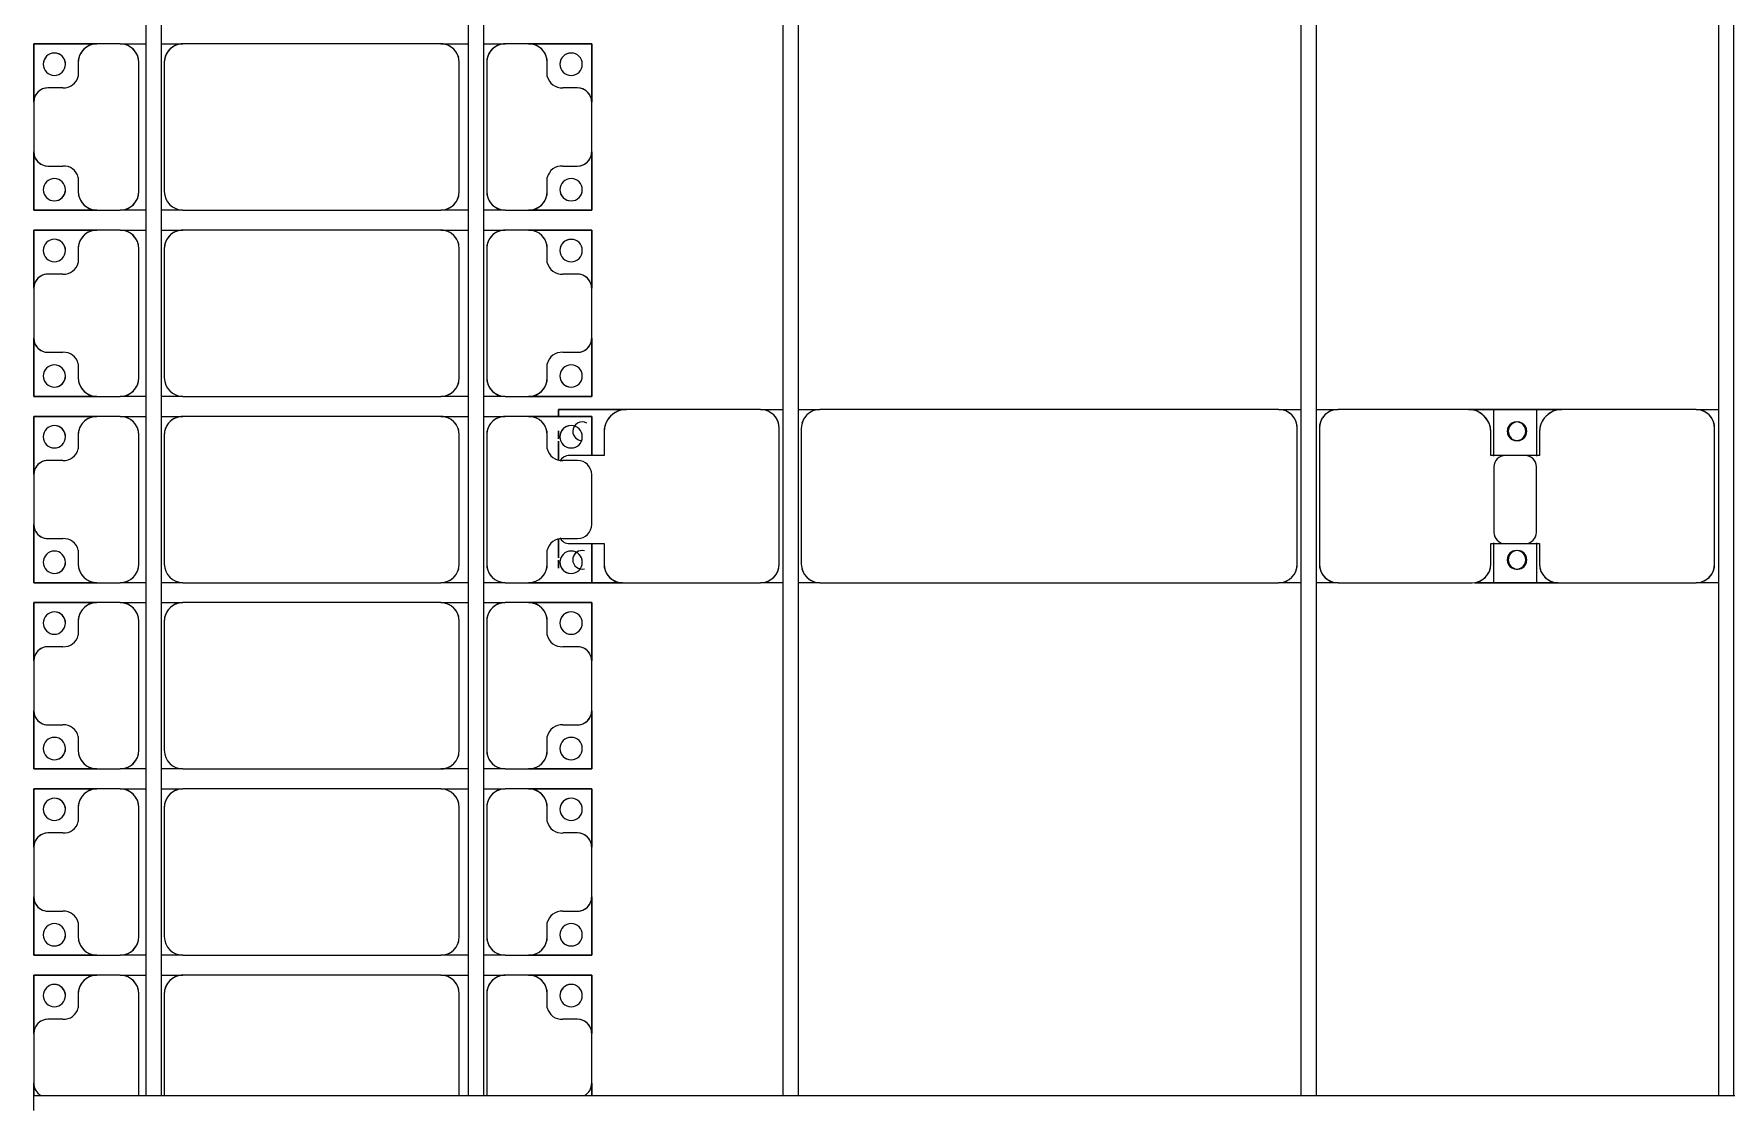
# Model space of a CAD drawing. Header units: millimetres. Extents: x -533732 to -130507, y -117886 to -23954.
# Drawn here: x -526231 to -521690, y -65765 to -62895 of the extents above; entities that cross this region are included whole.
import ezdxf

# ---------------------------------------------------------------- set-up
doc = ezdxf.new("R2010")
doc.units = ezdxf.units.MM
doc.layers.add('A-GENM', color=13, linetype='Continuous', lineweight=9)
doc.layers.add('S-BEAM', color=12, linetype='Continuous', lineweight=9)

# ---------------------------------------------------------------- blocks, each defined once
blk = doc.blocks.new('Dầm C52 - Hộp 40x60-19816-BỐ TRÍ KHUNG KẾT CẤU BÈ PIN 06')
at = {"layer": 'S-BEAM', "color": 3, "lineweight": 25}
for p, q in [((-145891.1, -20), (-145891.1, 20)), ((-145891.1, 20), (145891.1, 20))]:
    blk.add_line(p, q, dxfattribs=at)
blk = doc.blocks.new('Dai phao do pin - DẢI PHAO ĐỠ PIN-V122-BỐ TRÍ KHUNG KẾT CẤU BÈ PIN 06')
at = {"layer": 'A-GENM', "color": 7}
for p, q in [((65968.9, 223.4), (66029.7, 223.4)), ((65968.9, 223.4), (66029.7, 223.4)), ((66399.7, 223.4), (66029.7, 223.4)), ((66399.7, 223.4), (66572.2, 223.4)), ((66572.2, 223.4), (66399.7, 223.4)), ((66457.8, 223.4), (66622.8, 223.4)), ((66457.8, 116.2), (66457.8, 223.4)), ((66622.8, 223.4), (66457.8, 223.4)), ((66572.2, 223.4), (66572.2, 116.2)), ((66990.3, 223.4), (66630.3, 223.4)), ((66990.3, 223.4), (67048.9, 223.4)), ((66990.3, 223.4), (67048.9, 223.4)), ((67088.9, 223.4), (67149.7, 223.4)), ((67088.9, 223.4), (67149.7, 223.4)), ((68380.3, 223.4), (67149.7, 223.4)), ((68380.3, 223.4), (68438.9, 223.4)), ((68380.3, 223.4), (68438.9, 223.4)), ((68478.9, 223.4), (68539.7, 223.4)), ((68478.9, 223.4), (68539.7, 223.4)), ((68909.7, 223.4), (68539.7, 223.4)), ((68909.7, 223.4), (69082.2, 223.4)), ((69082.2, 223.4), (68909.7, 223.4)), ((69082.2, 184), (69082.2, 162.5)), ((69082.2, 162.5), (69082.2, 184)), ((65979.7, 173.4), (65979.7, -191.6)), ((66449.7, 118.2), (66449.7, 173.4)), ((66580.3, 173.4), (66580.3, 118.2)), ((67040.3, -191.6), (67040.3, 173.4)), ((67099.7, 173.4), (67099.7, -191.6)), ((68430.3, -191.6), (68430.3, 173.4)), ((68489.7, 173.4), (68489.7, -191.6)), ((68959.7, 118.2), (68959.7, 173.4)), ((69082.2, 156.9), (69082.2, 106.1)), ((69082.2, 106.1), (69082.2, 156.9)), ((66542.2, 118.2), (66449.7, 118.2)), ((66580.3, 118.2), (66487.8, 118.2)), ((69052.2, 118.2), (68959.7, 118.2)), ((66457.8, 88.2), (66457.8, -88.2)), ((66572.2, -88.2), (66572.2, 88.2)), ((66449.7, -181.6), (66449.7, -118.2)), ((66449.7, -118.2), (66542.2, -118.2)), ((66457.8, -241.6), (66457.8, -116.2)), ((66487.8, -118.2), (66580.3, -118.2)), ((66572.2, -116.2), (66572.2, -241.6)), ((66580.3, -118.2), (66580.3, -181.6)), ((68959.7, -181.6), (68959.7, -118.2)), ((68959.7, -118.2), (69052.2, -118.2)), ((69082.2, -106.1), (69082.2, -156.9)), ((69082.2, -156.9), (69082.2, -106.1)), ((69082.2, -162.5), (69082.2, -184)), ((69082.2, -184), (69082.2, -162.5)), ((69082.2, -222.3), (69082.2, -241.6)), ((69082.2, -241.6), (69082.2, -222.3)), ((66029.7, -241.6), (65968.9, -241.6)), ((66029.7, -241.6), (65968.9, -241.6)), ((66029.7, -241.6), (66389.7, -241.6)), ((66572.2, -241.6), (66389.7, -241.6)), ((66389.7, -241.6), (66572.2, -241.6)), ((66640.3, -241.6), (66457.8, -241.6)), ((66457.8, -241.6), (66640.3, -241.6)), ((66640.3, -241.6), (66990.3, -241.6)), ((67048.9, -241.6), (66990.3, -241.6)), ((67048.9, -241.6), (66990.3, -241.6)), ((67149.7, -241.6), (67088.9, -241.6)), ((67149.7, -241.6), (67088.9, -241.6)), ((67149.7, -241.6), (68380.3, -241.6)), ((68438.9, -241.6), (68380.3, -241.6)), ((68438.9, -241.6), (68380.3, -241.6)), ((68539.7, -241.6), (68478.9, -241.6)), ((68539.7, -241.6), (68478.9, -241.6)), ((68539.7, -241.6), (68899.7, -241.6)), ((69082.2, -241.6), (68899.7, -241.6)), ((68899.7, -241.6), (69082.2, -241.6))]:
    blk.add_line(p, q, dxfattribs=at)
for centre, radius, start, end in [((66029.7, 173.4), 50, 90, 180), ((66029.7, 173.4), 50, 107.1593, 180), ((66399.7, 173.4), 50, 0, 90), ((66399.7, 173.4), 50, 0, 75), ((66508.6, 161.8), 25, 0, 180), ((66508.6, 161.8), 25, 0, 165), ((66511.4, 161.8), 25, 360, 180), ((66511.4, 161.8), 25, 90, 180), ((66511.4, 161.8), 25, 15, 75), ((66630.3, 173.4), 50, 90, 180), ((66630.3, 173.4), 50, 105, 180), ((66990.3, 173.4), 50, 0, 90), ((66990.3, 173.4), 50, 0, 75), ((67149.7, 173.4), 50, 90, 180), ((67149.7, 173.4), 50, 150, 180), ((67149.7, 173.4), 50, 90, 120), ((68380.3, 173.4), 50, 0, 90), ((68380.3, 173.4), 50, 15, 90), ((68539.7, 173.4), 50, 90, 180), ((68539.7, 173.4), 50, 105, 180), ((68909.7, 173.4), 50, 0, 90), ((68909.7, 173.4), 50, 0, 75), ((69018.6, 161.8), 25, 360, 105), ((69018.6, 161.8), 25, 0, 105), ((66508.6, 161.8), 25, 180, 360), ((66508.6, 161.8), 25, 195, 255), ((66511.4, 161.8), 25, 180, 360), ((66511.4, 161.8), 25, 180, 255), ((66508.6, 161.8), 25, 285, 360), ((66511.4, 161.8), 25, 285, 345), ((69018.6, 161.8), 25, 255, 360), ((69018.6, 161.8), 25, 270, 360), ((66487.8, 88.2), 30, 90, 180), ((66542.2, 88.2), 30, 0, 90), ((69052.2, 88.2), 30, 30, 90), ((69052.2, 88.2), 30, 30, 60), ((66487.8, -88.2), 30, 180, 270), ((66542.2, -88.2), 30, 270, 0), ((69052.2, -88.2), 30, 270, 330), ((69052.2, -88.2), 30, 300, 330), ((69052.2, -88.2), 30, 300, 315), ((69052.2, -88.2), 30, 300, 315), ((66389.7, -181.6), 60, 270, 360), ((66389.7, -181.6), 60, 300, 0), ((66508.6, -183.2), 25, 0, 180), ((66511.4, -183.2), 25, 0, 180), ((66511.4, -183.2), 25, 60, 180), ((66508.6, -183.2), 25, 0, 150), ((66511.4, -183.2), 25, 15, 30), ((66640.3, -181.6), 60, 180, 270), ((66640.3, -181.6), 60, 180, 240), ((68899.7, -181.6), 60, 270, 360), ((68899.7, -181.6), 60, 300, 0), ((69018.6, -183.2), 25, 0, 90), ((69018.6, -183.2), 25, 0, 90), ((66029.7, -191.6), 50, 180, 270), ((66029.7, -191.6), 50, 180, 252.8431), ((66508.6, -183.2), 25, 180, 0), ((66508.6, -183.2), 25, 195, 0), ((66511.4, -183.2), 25, 180, 0), ((66511.4, -183.2), 25, 180, 270), ((66511.4, -183.2), 25, 285, 345), ((66990.3, -191.6), 50, 270, 360), ((66990.3, -191.6), 50, 285, 360), ((67149.7, -191.6), 50, 180, 270), ((67149.7, -191.6), 50, 180, 210), ((67149.7, -191.6), 50, 225, 255), ((68380.3, -191.6), 50, 270, 360), ((68380.3, -191.6), 50, 330, 345), ((68539.7, -191.6), 50, 180, 270), ((68539.7, -191.6), 50, 180, 255), ((69018.6, -183.2), 25, 240, 360), ((69018.6, -183.2), 25, 240, 360), ((68380.3, -191.6), 50, 270, 300)]:
    blk.add_arc(centre, radius, start, end, dxfattribs=at)
blk = doc.blocks.new('Dầm C52 - Dầm C52-19796-BỐ TRÍ KHUNG KẾT CẤU BÈ PIN 06')
at = {"layer": 'S-BEAM', "color": 1}
for p, q in [((5386.7, 20), (11346.7, 20)), ((11346.7, -20), (5386.7, -20))]:
    blk.add_line(p, q, dxfattribs=at)
blk = doc.blocks.new('Dai phaodi lai - DẢI PHAO ĐI LẠI-19048-BỐ TRÍ KHUNG KẾT CẤU BÈ PIN 06')
at = {"layer": 'A-GENM', "color": 7}
for p, q in [((30776.8, 748.4), (30933.1, 748.4)), ((30776.8, 579.3), (30776.8, 748.4)), ((30776.8, 748.4), (30776.8, 579.3)), ((30933.1, 748.4), (30776.8, 748.4)), ((31066.9, 748.4), (30933.1, 748.4)), ((31066.9, 748.4), (31223.2, 748.4)), ((31223.2, 748.4), (31066.9, 748.4)), ((31223.2, 748.4), (31223.2, 579.3)), ((31223.2, 579.3), (31223.2, 748.4)), ((31276.8, 748.4), (31433.1, 748.4)), ((31276.8, 579.3), (31276.8, 748.4)), ((31276.8, 748.4), (31276.8, 579.3)), ((31433.1, 748.4), (31276.8, 748.4)), ((31566.9, 748.4), (31433.1, 748.4)), ((31566.9, 748.4), (31723.2, 748.4)), ((31723.2, 748.4), (31566.9, 748.4)), ((31723.2, 748.4), (31723.2, 579.3)), ((31723.2, 579.3), (31723.2, 748.4)), ((31776.8, 748.4), (31881.8, 748.4)), ((31776.8, 579.3), (31776.8, 748.4)), ((31776.8, 748.4), (31776.8, 579.3)), ((31881.8, 748.4), (31776.8, 748.4)), ((32066.9, 748.4), (31933.1, 748.4)), ((32118.2, 748.4), (32223.2, 748.4)), ((32223.2, 748.4), (32118.2, 748.4)), ((32223.2, 748.4), (32223.2, 579.3)), ((32223.2, 579.3), (32223.2, 748.4)), ((32276.8, 748.4), (32433.1, 748.4)), ((32276.8, 579.3), (32276.8, 748.4)), ((32276.8, 748.4), (32276.8, 579.3)), ((32433.1, 748.4), (32276.8, 748.4)), ((32566.9, 748.4), (32433.1, 748.4)), ((32566.9, 748.4), (32723.2, 748.4)), ((32723.2, 748.4), (32566.9, 748.4)), ((32723.2, 748.4), (32723.2, 579.3)), ((32723.2, 579.3), (32723.2, 748.4)), ((32776.8, 748.4), (32933.1, 748.4)), ((32776.8, 579.3), (32776.8, 748.4)), ((32776.8, 748.4), (32776.8, 579.3)), ((32933.1, 748.4), (32776.8, 748.4)), ((33066.9, 748.4), (32933.1, 748.4)), ((33066.9, 748.4), (33223.2, 748.4)), ((33223.2, 748.4), (33066.9, 748.4)), ((33223.2, 748.4), (33223.2, 579.3)), ((33223.2, 579.3), (33223.2, 748.4)), ((33276.8, 748.4), (33433.1, 748.4)), ((33276.8, 579.3), (33276.8, 748.4)), ((33276.8, 748.4), (33276.8, 579.3)), ((33433.1, 748.4), (33276.8, 748.4)), ((33566.9, 748.4), (33433.1, 748.4)), ((33566.9, 748.4), (33600, 748.4)), ((33600, 748.4), (33566.9, 748.4)), ((30895.1, 710.4), (30895.1, 670.7)), ((31104.9, 670.7), (31104.9, 710.4)), ((31395.1, 710.4), (31395.1, 670.7)), ((31604.9, 670.7), (31604.9, 710.4)), ((31895.1, 710.4), (31895.1, 670.7)), ((32104.9, 670.7), (32104.9, 710.4)), ((32395.1, 710.4), (32395.1, 670.7)), ((32604.9, 670.7), (32604.9, 710.4)), ((32895.1, 710.4), (32895.1, 670.7)), ((33104.9, 670.7), (33104.9, 710.4)), ((33395.1, 710.4), (33395.1, 670.7)), ((30864.3, 629.3), (30826.8, 629.3)), ((31173.2, 629.3), (31135.7, 629.3)), ((31364.3, 629.3), (31326.8, 629.3)), ((31673.2, 629.3), (31635.7, 629.3)), ((31864.3, 629.3), (31826.8, 629.3)), ((32173.2, 629.3), (32135.7, 629.3)), ((32364.3, 629.3), (32326.8, 629.3)), ((32673.2, 629.3), (32635.7, 629.3)), ((32864.3, 629.3), (32826.8, 629.3)), ((33173.2, 629.3), (33135.7, 629.3)), ((33364.3, 629.3), (33326.8, 629.3)), ((30776.8, 579.3), (30776.8, 516.7)), ((31223.2, 516.7), (31223.2, 579.3)), ((31276.8, 579.3), (31276.8, 516.7)), ((31723.2, 516.7), (31723.2, 579.3)), ((31776.8, 579.3), (31776.8, 516.7)), ((32223.2, 516.7), (32223.2, 579.3)), ((32276.8, 579.3), (32276.8, 516.7)), ((32723.2, 516.7), (32723.2, 579.3)), ((32776.8, 579.3), (32776.8, 516.7)), ((33223.2, 516.7), (33223.2, 579.3)), ((33276.8, 579.3), (33276.8, 516.7)), ((30776.8, 458.1), (30776.8, 516.7)), ((30776.8, 458.1), (30776.8, 516.7)), ((31223.2, 516.7), (31223.2, 458.1)), ((31223.2, 516.7), (31223.2, 458.1)), ((31276.8, 458.1), (31276.8, 516.7)), ((31276.8, 458.1), (31276.8, 516.7)), ((31723.2, 516.7), (31723.2, 458.1)), ((31723.2, 516.7), (31723.2, 458.1)), ((31776.8, 458.1), (31776.8, 516.7)), ((31776.8, 458.1), (31776.8, 516.7)), ((32223.2, 516.7), (32223.2, 458.1)), ((32223.2, 516.7), (32223.2, 458.1)), ((32276.8, 458.1), (32276.8, 516.7)), ((32276.8, 458.1), (32276.8, 516.7)), ((32723.2, 516.7), (32723.2, 458.1)), ((32723.2, 516.7), (32723.2, 458.1)), ((32776.8, 458.1), (32776.8, 516.7)), ((32776.8, 458.1), (32776.8, 516.7)), ((33223.2, 516.7), (33223.2, 458.1)), ((33223.2, 516.7), (33223.2, 458.1)), ((33276.8, 458.1), (33276.8, 516.7)), ((33276.8, 458.1), (33276.8, 516.7)), ((30826.8, 466.7), (31173.2, 466.7)), ((31326.8, 466.7), (31673.2, 466.7)), ((31826.8, 466.7), (32173.2, 466.7)), ((32326.8, 466.7), (32673.2, 466.7)), ((32826.8, 466.7), (33173.2, 466.7)), ((33326.8, 466.7), (33600, 466.7)), ((30776.8, 343.3), (30776.8, 418.1)), ((30776.8, 343.3), (30776.8, 418.1)), ((31223.2, 418.1), (31223.2, 343.3)), ((31223.2, 418.1), (31223.2, 343.3)), ((31276.8, 343.3), (31276.8, 418.1)), ((31276.8, 343.3), (31276.8, 418.1)), ((31723.2, 418.1), (31723.2, 343.3)), ((31723.2, 418.1), (31723.2, 343.3)), ((31776.8, 343.3), (31776.8, 418.1)), ((31776.8, 343.3), (31776.8, 418.1)), ((32223.2, 418.1), (32223.2, 343.3)), ((32223.2, 418.1), (32223.2, 343.3)), ((32276.8, 343.3), (32276.8, 418.1)), ((32276.8, 343.3), (32276.8, 418.1)), ((32723.2, 418.1), (32723.2, 343.3)), ((32723.2, 418.1), (32723.2, 343.3)), ((32776.8, 343.3), (32776.8, 418.1)), ((32776.8, 343.3), (32776.8, 418.1)), ((33223.2, 418.1), (33223.2, 343.3)), ((33223.2, 418.1), (33223.2, 343.3)), ((33276.8, 343.3), (33276.8, 418.1)), ((33276.8, 343.3), (33276.8, 418.1)), ((31173.2, 393.3), (30826.8, 393.3)), ((31673.2, 393.3), (31326.8, 393.3)), ((32173.2, 393.3), (31826.8, 393.3)), ((32673.2, 393.3), (32326.8, 393.3)), ((33173.2, 393.3), (32826.8, 393.3)), ((33600, 393.3), (33326.8, 393.3)), ((30776.8, 343.3), (30776.8, -348.3)), ((31223.2, -348.3), (31223.2, 343.3)), ((31276.8, 343.3), (31276.8, -348.3)), ((31723.2, -348.3), (31723.2, 343.3)), ((31776.8, 343.3), (31776.8, -348.3)), ((32223.2, -348.3), (32223.2, 343.3)), ((32276.8, 343.3), (32276.8, -348.3)), ((32723.2, -348.3), (32723.2, 343.3)), ((32776.8, 343.3), (32776.8, -348.3)), ((33223.2, -348.3), (33223.2, 343.3)), ((33276.8, 343.3), (33276.8, -348.3)), ((30776.8, -406.9), (30776.8, -348.3)), ((30776.8, -406.9), (30776.8, -348.3)), ((31223.2, -348.3), (31223.2, -406.9)), ((31223.2, -348.3), (31223.2, -406.9)), ((31276.8, -406.9), (31276.8, -348.3)), ((31276.8, -406.9), (31276.8, -348.3)), ((31723.2, -348.3), (31723.2, -406.9)), ((31723.2, -348.3), (31723.2, -406.9)), ((31776.8, -406.9), (31776.8, -348.3)), ((31776.8, -406.9), (31776.8, -348.3)), ((32223.2, -348.3), (32223.2, -406.9)), ((32223.2, -348.3), (32223.2, -406.9)), ((32276.8, -406.9), (32276.8, -348.3)), ((32276.8, -406.9), (32276.8, -348.3)), ((32723.2, -348.3), (32723.2, -406.9)), ((32723.2, -348.3), (32723.2, -406.9)), ((32776.8, -406.9), (32776.8, -348.3)), ((32776.8, -406.9), (32776.8, -348.3)), ((33223.2, -348.3), (33223.2, -406.9)), ((33223.2, -348.3), (33223.2, -406.9)), ((33276.8, -406.9), (33276.8, -348.3)), ((33276.8, -406.9), (33276.8, -348.3)), ((30826.8, -398.3), (31173.2, -398.3)), ((31326.8, -398.3), (31673.2, -398.3)), ((31826.8, -398.3), (32173.2, -398.3)), ((32326.8, -398.3), (32673.2, -398.3)), ((32826.8, -398.3), (33173.2, -398.3)), ((33326.8, -398.3), (33600, -398.3)), ((30776.8, -516.7), (30776.8, -446.9)), ((30776.8, -516.7), (30776.8, -446.9)), ((31223.2, -446.9), (31223.2, -516.7)), ((31223.2, -446.9), (31223.2, -516.7)), ((31276.8, -516.7), (31276.8, -446.9)), ((31276.8, -516.7), (31276.8, -446.9)), ((31723.2, -446.9), (31723.2, -516.7)), ((31723.2, -446.9), (31723.2, -516.7)), ((31776.8, -516.7), (31776.8, -446.9)), ((31776.8, -516.7), (31776.8, -446.9)), ((32223.2, -446.9), (32223.2, -516.7)), ((32223.2, -446.9), (32223.2, -516.7)), ((32276.8, -516.7), (32276.8, -446.9)), ((32276.8, -516.7), (32276.8, -446.9)), ((32723.2, -446.9), (32723.2, -516.7)), ((32723.2, -446.9), (32723.2, -516.7)), ((32776.8, -516.7), (32776.8, -446.9)), ((32776.8, -516.7), (32776.8, -446.9)), ((33223.2, -446.9), (33223.2, -516.7)), ((33223.2, -446.9), (33223.2, -516.7)), ((33276.8, -516.7), (33276.8, -446.9)), ((33276.8, -516.7), (33276.8, -446.9)), ((31173.2, -466.7), (30826.8, -466.7)), ((31673.2, -466.7), (31326.8, -466.7)), ((32173.2, -466.7), (31826.8, -466.7)), ((32673.2, -466.7), (32326.8, -466.7)), ((33173.2, -466.7), (32826.8, -466.7)), ((33600, -466.7), (33326.8, -466.7)), ((30776.8, -516.7), (30776.8, -579.3)), ((31223.2, -579.3), (31223.2, -516.7)), ((31276.8, -516.7), (31276.8, -579.3)), ((31723.2, -579.3), (31723.2, -516.7)), ((31776.8, -516.7), (31776.8, -579.3)), ((32223.2, -579.3), (32223.2, -516.7)), ((32276.8, -516.7), (32276.8, -579.3)), ((32723.2, -579.3), (32723.2, -516.7)), ((32776.8, -516.7), (32776.8, -579.3)), ((33223.2, -579.3), (33223.2, -516.7)), ((33276.8, -516.7), (33276.8, -579.3)), ((30776.8, -748.4), (30776.8, -579.3)), ((30776.8, -579.3), (30776.8, -748.4)), ((31223.2, -579.3), (31223.2, -748.4)), ((31223.2, -748.4), (31223.2, -579.3)), ((31276.8, -748.4), (31276.8, -579.3)), ((31276.8, -579.3), (31276.8, -748.4)), ((31723.2, -579.3), (31723.2, -748.4)), ((31723.2, -748.4), (31723.2, -579.3)), ((31776.8, -748.4), (31776.8, -579.3)), ((31776.8, -579.3), (31776.8, -748.4)), ((32223.2, -579.3), (32223.2, -748.4)), ((32223.2, -748.4), (32223.2, -579.3)), ((32276.8, -748.4), (32276.8, -579.3)), ((32276.8, -579.3), (32276.8, -748.4)), ((32723.2, -579.3), (32723.2, -748.4)), ((32723.2, -748.4), (32723.2, -579.3)), ((32776.8, -748.4), (32776.8, -579.3)), ((32776.8, -579.3), (32776.8, -748.4)), ((33223.2, -579.3), (33223.2, -748.4)), ((33223.2, -748.4), (33223.2, -579.3)), ((33276.8, -748.4), (33276.8, -579.3)), ((33276.8, -579.3), (33276.8, -748.4)), ((30826.8, -629.3), (30864.3, -629.3)), ((31135.7, -629.3), (31173.2, -629.3)), ((31326.8, -629.3), (31364.3, -629.3)), ((31635.7, -629.3), (31673.2, -629.3)), ((31826.8, -629.3), (31864.3, -629.3)), ((32135.7, -629.3), (32173.2, -629.3)), ((32326.8, -629.3), (32364.3, -629.3)), ((32635.7, -629.3), (32673.2, -629.3)), ((32826.8, -629.3), (32864.3, -629.3)), ((33135.7, -629.3), (33173.2, -629.3)), ((33326.8, -629.3), (33364.3, -629.3)), ((30895.1, -670.7), (30895.1, -710.4)), ((31104.9, -710.4), (31104.9, -670.7)), ((31395.1, -670.7), (31395.1, -710.4)), ((31604.9, -710.4), (31604.9, -670.7)), ((31895.1, -670.7), (31895.1, -710.4)), ((32104.9, -710.4), (32104.9, -670.7)), ((32395.1, -670.7), (32395.1, -710.4)), ((32604.9, -710.4), (32604.9, -670.7)), ((32895.1, -670.7), (32895.1, -710.4)), ((33104.9, -710.4), (33104.9, -670.7)), ((33395.1, -670.7), (33395.1, -710.4)), ((30933.1, -748.4), (30776.8, -748.4)), ((30776.8, -748.4), (30933.1, -748.4)), ((30933.1, -748.4), (31066.9, -748.4)), ((31223.2, -748.4), (31066.9, -748.4)), ((31066.9, -748.4), (31223.2, -748.4)), ((31433.1, -748.4), (31276.8, -748.4)), ((31276.8, -748.4), (31433.1, -748.4)), ((31433.1, -748.4), (31566.9, -748.4)), ((31723.2, -748.4), (31566.9, -748.4)), ((31566.9, -748.4), (31723.2, -748.4)), ((31933.1, -748.4), (31776.8, -748.4)), ((31776.8, -748.4), (31933.1, -748.4)), ((31933.1, -748.4), (32066.9, -748.4)), ((32223.2, -748.4), (32066.9, -748.4)), ((32066.9, -748.4), (32223.2, -748.4)), ((32433.1, -748.4), (32276.8, -748.4)), ((32276.8, -748.4), (32433.1, -748.4)), ((32433.1, -748.4), (32566.9, -748.4)), ((32723.2, -748.4), (32566.9, -748.4)), ((32566.9, -748.4), (32723.2, -748.4)), ((32933.1, -748.4), (32776.8, -748.4)), ((32776.8, -748.4), (32933.1, -748.4)), ((32933.1, -748.4), (33066.9, -748.4)), ((33223.2, -748.4), (33066.9, -748.4)), ((33066.9, -748.4), (33223.2, -748.4)), ((33433.1, -748.4), (33276.8, -748.4)), ((33276.8, -748.4), (33433.1, -748.4)), ((33433.1, -748.4), (33566.9, -748.4)), ((33600, -748.4), (33566.9, -748.4)), ((33566.9, -748.4), (33600, -748.4))]:
    blk.add_line(p, q, dxfattribs=at)
for centre, radius, start, end in [((30933.1, 710.4), 38, 90, 180), ((30933.1, 710.4), 38, 90, 180), ((30933.1, 710.4), 38, 120, 180), ((30933.1, 710.4), 38, 120, 180), ((30933.1, 710.4), 38, 90, 105), ((30933.1, 710.4), 38, 90, 105), ((31066.9, 710.4), 38, 0, 90), ((31066.9, 710.4), 38, 75, 90), ((31066.9, 710.4), 38, 0, 90), ((31066.9, 710.4), 38, 75, 90), ((31066.9, 710.4), 38, 0, 60), ((31066.9, 710.4), 38, 0, 60), ((31433.1, 710.4), 38, 90, 180), ((31433.1, 710.4), 38, 90, 180), ((31433.1, 710.4), 38, 120, 180), ((31433.1, 710.4), 38, 120, 180), ((31433.1, 710.4), 38, 90, 105), ((31433.1, 710.4), 38, 90, 105), ((31566.9, 710.4), 38, 0, 90), ((31566.9, 710.4), 38, 75, 90), ((31566.9, 710.4), 38, 0, 90), ((31566.9, 710.4), 38, 75, 90), ((31566.9, 710.4), 38, 0, 60), ((31566.9, 710.4), 38, 0, 60), ((31933.1, 710.4), 38, 90, 180), ((32066.9, 710.4), 38, 0, 90), ((32433.1, 710.4), 38, 90, 180), ((32433.1, 710.4), 38, 90, 180), ((32433.1, 710.4), 38, 120, 180), ((32433.1, 710.4), 38, 120, 180), ((32433.1, 710.4), 38, 90, 105), ((32433.1, 710.4), 38, 90, 105), ((32566.9, 710.4), 38, 360, 90), ((32566.9, 710.4), 38, 75, 90), ((32566.9, 710.4), 38, 360, 90), ((32566.9, 710.4), 38, 75, 90), ((32566.9, 710.4), 38, 360, 60), ((32566.9, 710.4), 38, 360, 60), ((32933.1, 710.4), 38, 90, 180), ((32933.1, 710.4), 38, 90, 180), ((32933.1, 710.4), 38, 120, 180), ((32933.1, 710.4), 38, 120, 180), ((32933.1, 710.4), 38, 90, 105), ((32933.1, 710.4), 38, 90, 105), ((33066.9, 710.4), 38, 0, 90), ((33066.9, 710.4), 38, 75, 90), ((33066.9, 710.4), 38, 0, 90), ((33066.9, 710.4), 38, 75, 90), ((33066.9, 710.4), 38, 0, 60), ((33066.9, 710.4), 38, 0, 60), ((33433.1, 710.4), 38, 90, 180), ((33433.1, 710.4), 38, 90, 180), ((33433.1, 710.4), 38, 120, 180), ((33433.1, 710.4), 38, 120, 180), ((33433.1, 710.4), 38, 90, 105), ((33433.1, 710.4), 38, 90, 105), ((33566.9, 710.4), 38, 30, 90), ((33566.9, 710.4), 38, 75, 90), ((33566.9, 710.4), 38, 30, 90), ((33566.9, 710.4), 38, 75, 90), ((33566.9, 710.4), 38, 30, 60), ((33566.9, 710.4), 38, 30, 60), ((30831.6, 693.3), 30, 90, 270), ((30831.6, 693.3), 30, 90, 180), ((30831.6, 693.3), 30, 195, 270), ((30831.6, 693.3), 30, 270, 90), ((30831.6, 693.3), 30, 270, 90), ((31168.4, 693.3), 30, 90, 270), ((31168.4, 693.3), 30, 90, 270), ((31168.4, 693.3), 30, 270, 90), ((31168.4, 693.3), 30, 0, 90), ((31168.4, 693.3), 30, 270, 345), ((31331.6, 693.3), 30, 90, 270), ((31331.6, 693.3), 30, 90, 180), ((31331.6, 693.3), 30, 195, 270), ((31331.6, 693.3), 30, 270, 90), ((31331.6, 693.3), 30, 270, 90), ((31668.4, 693.3), 30, 90, 270), ((31668.4, 693.3), 30, 90, 270), ((31668.4, 693.3), 30, 270, 90), ((31668.4, 693.3), 30, 0, 90), ((31668.4, 693.3), 30, 270, 345), ((31831.6, 693.3), 30, 90, 270), ((31831.6, 693.3), 30, 90, 180), ((31831.6, 693.3), 30, 195, 270), ((31831.6, 693.3), 30, 270, 90), ((31831.6, 693.3), 30, 270, 90), ((32168.4, 693.3), 30, 90, 270), ((32168.4, 693.3), 30, 90, 270), ((32168.4, 693.3), 30, 270, 90), ((32168.4, 693.3), 30, 0, 90), ((32168.4, 693.3), 30, 270, 345), ((32331.6, 693.3), 30, 90, 270), ((32331.6, 693.3), 30, 90, 180), ((32331.6, 693.3), 30, 195, 270), ((32331.6, 693.3), 30, 270, 90), ((32331.6, 693.3), 30, 270, 90), ((32668.4, 693.3), 30, 90, 270), ((32668.4, 693.3), 30, 90, 270), ((32668.4, 693.3), 30, 270, 90), ((32668.4, 693.3), 30, 0, 90), ((32668.4, 693.3), 30, 270, 345), ((32831.6, 693.3), 30, 90, 270), ((32831.6, 693.3), 30, 90, 180), ((32831.6, 693.3), 30, 195, 270), ((32831.6, 693.3), 30, 270, 90), ((32831.6, 693.3), 30, 270, 90), ((33168.4, 693.3), 30, 90, 270), ((33168.4, 693.3), 30, 90, 270), ((33168.4, 693.3), 30, 270, 90), ((33168.4, 693.3), 30, 0, 90), ((33168.4, 693.3), 30, 270, 345), ((33331.6, 693.3), 30, 90, 270), ((33331.6, 693.3), 30, 90, 180), ((33331.6, 693.3), 30, 195, 270), ((33331.6, 693.3), 30, 270, 90), ((33331.6, 693.3), 30, 270, 90), ((30855.2, 668.2), 40, 283.1885, 3.5081), ((31144.8, 668.2), 40, 176.4919, 256.8115), ((31355.2, 668.2), 40, 283.1885, 3.5081), ((31644.8, 668.2), 40, 176.4919, 256.8115), ((31855.2, 668.2), 40, 283.1885, 3.5081), ((32144.8, 668.2), 40, 176.4919, 256.8115), ((32355.2, 668.2), 40, 283.1885, 3.5081), ((32644.8, 668.2), 40, 176.4919, 256.8115), ((32855.2, 668.2), 40, 283.1885, 3.5081), ((33144.8, 668.2), 40, 176.4919, 256.8115), ((33355.2, 668.2), 40, 283.1885, 3.5081), ((30826.8, 579.3), 50, 90, 180), ((30826.8, 579.3), 50, 90, 165), ((31173.2, 579.3), 50, 360, 90), ((31173.2, 579.3), 50, 15, 90), ((31326.8, 579.3), 50, 90, 180), ((31326.8, 579.3), 50, 90, 165), ((31673.2, 579.3), 50, 0, 90), ((31673.2, 579.3), 50, 15, 90), ((31826.8, 579.3), 50, 90, 180), ((31826.8, 579.3), 50, 90, 165), ((32173.2, 579.3), 50, 0, 90), ((32173.2, 579.3), 50, 15, 90), ((32326.8, 579.3), 50, 90, 180), ((32326.8, 579.3), 50, 90, 165), ((32673.2, 579.3), 50, 360, 90), ((32673.2, 579.3), 50, 15, 90), ((32826.8, 579.3), 50, 90, 180), ((32826.8, 579.3), 50, 90, 165), ((33173.2, 579.3), 50, 0, 90), ((33173.2, 579.3), 50, 15, 90), ((33326.8, 579.3), 50, 90, 180), ((33326.8, 579.3), 50, 90, 165), ((30826.8, 516.7), 50, 180, 270), ((30826.8, 516.7), 50, 195, 270), ((31173.2, 516.7), 50, 270, 0), ((31173.2, 516.7), 50, 270, 345), ((31326.8, 516.7), 50, 180, 270), ((31326.8, 516.7), 50, 195, 270), ((31673.2, 516.7), 50, 270, 0), ((31673.2, 516.7), 50, 270, 345), ((31826.8, 516.7), 50, 180, 270), ((31826.8, 516.7), 50, 195, 270), ((32173.2, 516.7), 50, 270, 0), ((32173.2, 516.7), 50, 270, 345), ((32326.8, 516.7), 50, 180, 270), ((32326.8, 516.7), 50, 195, 270), ((32673.2, 516.7), 50, 270, 0), ((32673.2, 516.7), 50, 270, 345), ((32826.8, 516.7), 50, 180, 270), ((32826.8, 516.7), 50, 195, 270), ((33173.2, 516.7), 50, 270, 0), ((33173.2, 516.7), 50, 270, 345), ((33326.8, 516.7), 50, 180, 270), ((33326.8, 516.7), 50, 195, 270), ((30826.8, 343.3), 50, 90, 180), ((30826.8, 343.3), 50, 150, 180), ((30826.8, 343.3), 50, 105, 135), ((31173.2, 343.3), 50, 0, 90), ((31173.2, 343.3), 50, 0, 75), ((31326.8, 343.3), 50, 90, 180), ((31326.8, 343.3), 50, 150, 180), ((31326.8, 343.3), 50, 105, 135), ((31673.2, 343.3), 50, 360, 90), ((31673.2, 343.3), 50, 360, 75), ((31826.8, 343.3), 50, 90, 180), ((31826.8, 343.3), 50, 150, 180), ((31826.8, 343.3), 50, 105, 135), ((32173.2, 343.3), 50, 360, 90), ((32173.2, 343.3), 50, 360, 75), ((32326.8, 343.3), 50, 90, 180), ((32326.8, 343.3), 50, 150, 180), ((32326.8, 343.3), 50, 105, 135), ((32673.2, 343.3), 50, 360, 90), ((32673.2, 343.3), 50, 360, 75), ((32826.8, 343.3), 50, 90, 180), ((32826.8, 343.3), 50, 150, 180), ((32826.8, 343.3), 50, 105, 135), ((33173.2, 343.3), 50, 0, 90), ((33173.2, 343.3), 50, 0, 75), ((33326.8, 343.3), 50, 90, 180), ((33326.8, 343.3), 50, 150, 180), ((33326.8, 343.3), 50, 105, 135), ((30826.8, -348.3), 50, 180, 270), ((30826.8, -348.3), 50, 195, 270), ((31173.2, -348.3), 50, 270, 360), ((31173.2, -348.3), 50, 270, 360), ((31326.8, -348.3), 50, 180, 270), ((31326.8, -348.3), 50, 195, 270), ((31673.2, -348.3), 50, 270, 360), ((31673.2, -348.3), 50, 270, 360), ((31826.8, -348.3), 50, 180, 270), ((31826.8, -348.3), 50, 195, 270), ((32173.2, -348.3), 50, 270, 360), ((32173.2, -348.3), 50, 270, 360), ((32326.8, -348.3), 50, 180, 270), ((32326.8, -348.3), 50, 195, 270), ((32673.2, -348.3), 50, 270, 360), ((32673.2, -348.3), 50, 270, 360), ((32826.8, -348.3), 50, 180, 270), ((32826.8, -348.3), 50, 195, 270), ((33173.2, -348.3), 50, 270, 360), ((33173.2, -348.3), 50, 270, 360), ((33326.8, -348.3), 50, 180, 270), ((33326.8, -348.3), 50, 195, 270), ((30826.8, -516.7), 50, 90, 180), ((30826.8, -516.7), 50, 90, 165), ((31173.2, -516.7), 50, 360, 90), ((31173.2, -516.7), 50, 15, 90), ((31326.8, -516.7), 50, 90, 180), ((31326.8, -516.7), 50, 90, 165), ((31673.2, -516.7), 50, 0, 90), ((31673.2, -516.7), 50, 15, 90), ((31826.8, -516.7), 50, 90, 180), ((31826.8, -516.7), 50, 90, 165), ((32173.2, -516.7), 50, 0, 90), ((32173.2, -516.7), 50, 15, 90), ((32326.8, -516.7), 50, 90, 180), ((32326.8, -516.7), 50, 90, 165), ((32673.2, -516.7), 50, 0, 90), ((32673.2, -516.7), 50, 15, 90), ((32826.8, -516.7), 50, 90, 180), ((32826.8, -516.7), 50, 90, 165), ((33173.2, -516.7), 50, 0, 90), ((33173.2, -516.7), 50, 15, 90), ((33326.8, -516.7), 50, 90, 180), ((33326.8, -516.7), 50, 90, 165), ((30826.8, -579.3), 50, 180, 270), ((31173.2, -579.3), 50, 270, 360), ((31326.8, -579.3), 50, 180, 270), ((31673.2, -579.3), 50, 270, 360), ((31826.8, -579.3), 50, 180, 270), ((32173.2, -579.3), 50, 270, 360), ((32326.8, -579.3), 50, 180, 270), ((32673.2, -579.3), 50, 270, 360), ((32826.8, -579.3), 50, 180, 270), ((33173.2, -579.3), 50, 270, 0), ((33326.8, -579.3), 50, 180, 270), ((30826.8, -579.3), 50, 195, 270), ((30855.2, -668.2), 40, 356.4919, 76.8115), ((31144.8, -668.2), 40, 103.1885, 183.5081), ((31173.2, -579.3), 50, 270, 345), ((31326.8, -579.3), 50, 195, 270), ((31355.2, -668.2), 40, 356.4919, 76.8115), ((31644.8, -668.2), 40, 103.1885, 183.5081), ((31673.2, -579.3), 50, 270, 345), ((31826.8, -579.3), 50, 195, 270), ((31855.2, -668.2), 40, 356.4919, 76.8115), ((32144.8, -668.2), 40, 103.1885, 183.5081), ((32173.2, -579.3), 50, 270, 345), ((32326.8, -579.3), 50, 195, 270), ((32355.2, -668.2), 40, 356.4919, 76.8115), ((32644.8, -668.2), 40, 103.1885, 183.5081), ((32673.2, -579.3), 50, 270, 345), ((32826.8, -579.3), 50, 195, 270), ((32855.2, -668.2), 40, 356.4919, 76.8115), ((33144.8, -668.2), 40, 103.1885, 183.5081), ((33173.2, -579.3), 50, 270, 345), ((33326.8, -579.3), 50, 195, 270), ((33355.2, -668.2), 40, 356.4919, 76.8115), ((30831.6, -693.3), 30, 90, 270), ((30831.6, -693.3), 30, 90, 165), ((30831.6, -693.3), 30, 270, 90), ((30831.6, -693.3), 30, 270, 90), ((31168.4, -693.3), 30, 90, 270), ((31168.4, -693.3), 30, 90, 270), ((31168.4, -693.3), 30, 270, 90), ((31168.4, -693.3), 30, 15, 90), ((31331.6, -693.3), 30, 90, 270), ((31331.6, -693.3), 30, 90, 165), ((31331.6, -693.3), 30, 270, 90), ((31331.6, -693.3), 30, 270, 90), ((31668.4, -693.3), 30, 90, 270), ((31668.4, -693.3), 30, 90, 270), ((31668.4, -693.3), 30, 270, 90), ((31668.4, -693.3), 30, 15, 90), ((31831.6, -693.3), 30, 90, 270), ((31831.6, -693.3), 30, 90, 165), ((31831.6, -693.3), 30, 270, 90), ((31831.6, -693.3), 30, 270, 90), ((32168.4, -693.3), 30, 90, 270), ((32168.4, -693.3), 30, 90, 270), ((32168.4, -693.3), 30, 270, 90), ((32168.4, -693.3), 30, 15, 90), ((32331.6, -693.3), 30, 90, 270), ((32331.6, -693.3), 30, 90, 165), ((32331.6, -693.3), 30, 270, 90), ((32331.6, -693.3), 30, 270, 90), ((32668.4, -693.3), 30, 90, 270), ((32668.4, -693.3), 30, 90, 270), ((32668.4, -693.3), 30, 270, 90), ((32668.4, -693.3), 30, 15, 90), ((32831.6, -693.3), 30, 90, 270), ((32831.6, -693.3), 30, 90, 165), ((32831.6, -693.3), 30, 270, 90), ((32831.6, -693.3), 30, 270, 90), ((33168.4, -693.3), 30, 90, 270), ((33168.4, -693.3), 30, 90, 270), ((33168.4, -693.3), 30, 270, 90), ((33168.4, -693.3), 30, 15, 90), ((33331.6, -693.3), 30, 90, 270), ((33331.6, -693.3), 30, 90, 165), ((33331.6, -693.3), 30, 270, 90), ((33331.6, -693.3), 30, 270, 90), ((30831.6, -693.3), 30, 180, 270), ((30933.1, -710.4), 38, 180, 270), ((30933.1, -710.4), 38, 180, 240), ((30933.1, -710.4), 38, 180, 270), ((30933.1, -710.4), 38, 180, 240), ((31066.9, -710.4), 38, 270, 0), ((31066.9, -710.4), 38, 270, 0), ((31066.9, -710.4), 38, 300, 0), ((31066.9, -710.4), 38, 300, 0), ((31168.4, -693.3), 30, 270, 360), ((31331.6, -693.3), 30, 180, 270), ((31433.1, -710.4), 38, 180, 270), ((31433.1, -710.4), 38, 180, 240), ((31433.1, -710.4), 38, 180, 270), ((31433.1, -710.4), 38, 180, 240), ((31566.9, -710.4), 38, 270, 0), ((31566.9, -710.4), 38, 270, 0), ((31566.9, -710.4), 38, 300, 0), ((31566.9, -710.4), 38, 300, 0), ((31668.4, -693.3), 30, 270, 360), ((31831.6, -693.3), 30, 180, 270), ((31933.1, -710.4), 38, 180, 270), ((31933.1, -710.4), 38, 180, 240), ((31933.1, -710.4), 38, 180, 270), ((31933.1, -710.4), 38, 180, 240), ((32066.9, -710.4), 38, 270, 360), ((32066.9, -710.4), 38, 270, 360), ((32066.9, -710.4), 38, 300, 360), ((32066.9, -710.4), 38, 300, 360), ((32168.4, -693.3), 30, 270, 360), ((32331.6, -693.3), 30, 180, 270), ((32433.1, -710.4), 38, 180, 270), ((32433.1, -710.4), 38, 180, 240), ((32433.1, -710.4), 38, 180, 270), ((32433.1, -710.4), 38, 180, 240), ((32566.9, -710.4), 38, 270, 0), ((32566.9, -710.4), 38, 270, 0), ((32566.9, -710.4), 38, 300, 0), ((32566.9, -710.4), 38, 300, 0), ((32668.4, -693.3), 30, 270, 360), ((32831.6, -693.3), 30, 180, 270), ((32933.1, -710.4), 38, 180, 270), ((32933.1, -710.4), 38, 180, 240), ((32933.1, -710.4), 38, 180, 270), ((32933.1, -710.4), 38, 180, 240), ((33066.9, -710.4), 38, 270, 0), ((33066.9, -710.4), 38, 270, 0), ((33066.9, -710.4), 38, 300, 0), ((33066.9, -710.4), 38, 300, 0), ((33168.4, -693.3), 30, 270, 360), ((33331.6, -693.3), 30, 180, 270), ((33433.1, -710.4), 38, 180, 270), ((33433.1, -710.4), 38, 180, 240), ((33433.1, -710.4), 38, 180, 270), ((33433.1, -710.4), 38, 180, 240), ((30933.1, -710.4), 38, 255, 270), ((30933.1, -710.4), 38, 255, 270), ((31066.9, -710.4), 38, 270, 285), ((31066.9, -710.4), 38, 270, 285), ((31433.1, -710.4), 38, 255, 270), ((31433.1, -710.4), 38, 255, 270), ((31566.9, -710.4), 38, 270, 285), ((31566.9, -710.4), 38, 270, 285), ((31933.1, -710.4), 38, 255, 270), ((31933.1, -710.4), 38, 255, 270), ((32066.9, -710.4), 38, 270, 285), ((32066.9, -710.4), 38, 270, 285), ((32433.1, -710.4), 38, 255, 270), ((32433.1, -710.4), 38, 255, 270), ((32566.9, -710.4), 38, 270, 285), ((32566.9, -710.4), 38, 270, 285), ((32933.1, -710.4), 38, 255, 270), ((32933.1, -710.4), 38, 255, 270), ((33066.9, -710.4), 38, 270, 285), ((33066.9, -710.4), 38, 270, 285), ((33433.1, -710.4), 38, 255, 270), ((33433.1, -710.4), 38, 255, 270), ((33566.9, -710.4), 38, 270, 330), ((33566.9, -710.4), 38, 270, 330), ((33566.9, -710.4), 38, 270, 285), ((33566.9, -710.4), 38, 270, 285), ((33566.9, -710.4), 38, 300, 330), ((33566.9, -710.4), 38, 300, 330)]:
    blk.add_arc(centre, radius, start, end, dxfattribs=at)
blk = doc.blocks.new('HOBANMONG_BEPIN 6_rvt-1-BỐ TRÍ KHUNG KẾT CẤU BÈ PIN 06')
at = {"layer": 'A-GENM', "color": 3, "lineweight": 25}
for name, p, rotation in [('Dai phaodi lai - DẢI PHAO ĐI LẠI-19048-BỐ TRÍ KHUNG KẾT CẤU BÈ PIN 06', (-525482.5, -32144.9), 269.9997586098934), ('Dai phao do pin - DẢI PHAO ĐỠ PIN-V122-BỐ TRÍ KHUNG KẾT CẤU BÈ PIN 06', (-455741.4, -64145.2), 179.9997586099391)]:
    blk.add_blockref(name, p, dxfattribs=dict(at, rotation=rotation))
at = {"layer": 'S-BEAM', "color": 3, "lineweight": 25}
for name, p, rotation in [('Dầm C52 - Dầm C52-19796-BỐ TRÍ KHUNG KẾT CẤU BÈ PIN 06', (-525909.5, -71131.6), 89.99975860989407), ('Dầm C52 - Dầm C52-19796-BỐ TRÍ KHUNG KẾT CẤU BÈ PIN 06', (-525044.5, -71131.6), 89.99975860989407), ('Dầm C52 - Dầm C52-19796-BỐ TRÍ KHUNG KẾT CẤU BÈ PIN 06', (-524200.3, -71131.6), 89.99975860989407), ('Dầm C52 - Dầm C52-19796-BỐ TRÍ KHUNG KẾT CẤU BÈ PIN 06', (-522810.3, -71131.6), 89.99975860989407), ('Dầm C52 - Dầm C52-19796-BỐ TRÍ KHUNG KẾT CẤU BÈ PIN 06', (-521690.3, -71131.6), 89.99975860989407), ('Dầm C52 - Hộp 40x60-19816-BỐ TRÍ KHUNG KẾT CẤU BÈ PIN 06', (-380339.9, -65765.5), 359.9997586099392)]:
    blk.add_blockref(name, p, dxfattribs=dict(at, rotation=rotation))

msp = doc.modelspace()

# ---------------------------------------------------------------- block references
at = {"lineweight": 5}
msp.add_blockref('HOBANMONG_BEPIN 6_rvt-1-BỐ TRÍ KHUNG KẾT CẤU BÈ PIN 06', (0, 0), dxfattribs=at)

doc.saveas('drawing.dxf')
